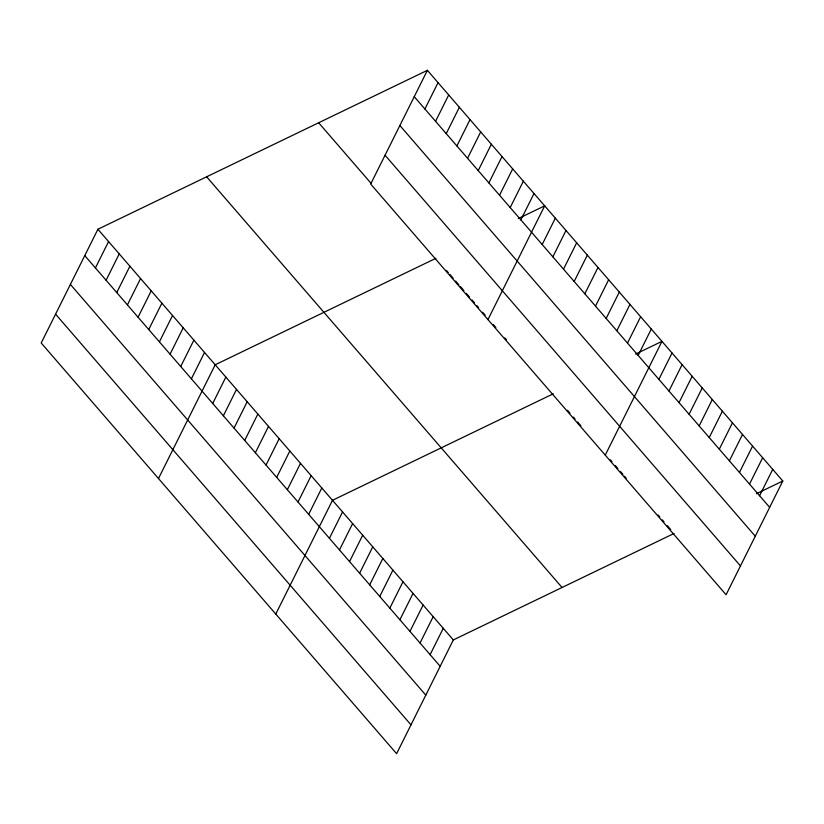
<?xml version="1.0" encoding="UTF-8"?>
<svg xmlns="http://www.w3.org/2000/svg" width="824" height="824" viewBox="0 0 824 824"><rect width="100%" height="100%" fill="white"/><g stroke="black" fill="none" stroke-linecap="round" stroke-linejoin="round"><path stroke-width="1.24" d="M427.388 70.318L370.676 184.061L726.088 594.753L782.8 481.01L427.388 70.318L97.912 229.247L41.2 342.99L396.612 753.682L453.324 639.939L674.073 533.458M95.43 267.934L108.572 241.566M106.09 280.253L119.233 253.885M116.751 292.572L129.904 266.204M127.421 304.89L140.564 278.533M138.082 317.219L151.225 290.851M148.742 329.538L161.885 303.17M159.403 341.857L172.546 315.489M170.063 354.176L183.216 327.808M180.724 366.495L193.877 340.137M191.395 378.824L204.537 352.456M158.486 478.517L215.198 364.774L435.947 258.293M212.716 403.461L225.858 377.093M223.376 415.78L236.519 389.412M234.037 428.099L247.19 401.731M244.707 440.428L257.85 414.06M424.906 109.005L438.049 82.637M255.368 452.747L268.511 426.379M435.566 121.324L448.709 94.956M266.028 465.066L279.171 438.698M446.227 133.643L459.37 107.275M276.689 477.384L289.832 451.016M456.887 145.961L470.041 119.593M287.349 489.703L300.502 463.335M467.558 158.28L480.701 131.912M298.01 502.022L311.163 475.664M478.219 170.599L491.362 144.241M308.681 514.351L321.824 487.983M488.879 182.928L502.022 156.56M275.772 614.055L332.484 500.302L553.234 393.821M499.54 195.247L512.683 168.879M329.415 538.309L342.557 511.941M339.478 549.938L352.621 523.58M510.2 207.566L523.353 181.198M349.551 561.577L362.694 535.209M520.861 219.884L534.014 193.516M359.625 573.216L372.767 546.848M487.963 319.588L544.674 205.845L518.317 218.556M369.688 584.855L382.83 558.487M542.192 244.532L555.335 218.164M379.761 596.483L392.904 570.115M552.852 256.851L565.995 230.483M389.834 608.122L402.977 581.754M563.513 269.17L576.656 242.802M399.898 619.761L413.051 593.393M574.174 281.489L587.327 255.121M409.971 631.4L423.114 605.032M584.844 293.808L597.987 267.45M420.044 643.029L433.187 616.661M595.505 306.137L608.648 279.769M430.107 654.668L443.261 628.3M606.165 318.455L619.308 292.087M616.826 330.774L629.969 304.406M627.486 343.093L640.639 316.725M638.147 355.412L651.3 329.054M605.249 455.116L661.96 341.373L635.603 354.083M658.881 379.37L672.034 353.012M668.954 391.009L682.097 364.641M679.028 402.648L692.17 376.28M689.091 414.287L702.244 387.919M699.164 425.915L712.307 399.547M709.237 437.554L722.38 411.186M719.301 449.193L732.454 422.825M729.374 460.822L742.517 434.464M739.447 472.461L752.59 446.093M749.51 484.1L762.664 457.732M759.584 495.739L772.727 469.371M756.442 493.72L782.8 481.01M414.245 96.676L769.657 507.368M399.867 125.516L755.278 536.208M385.055 155.221L740.467 565.923M318.661 122.766L371.15 183.412M446.608 270.612L448.246 272.507M449.894 274.402L453.169 278.193M455.631 281.036L458.917 284.826M460.554 286.721L463.83 290.512M466.291 293.354L469.577 297.145M472.039 299.988L474.5 302.83M476.952 305.673L478.6 307.568M482.699 312.306L485.161 315.159M493.36 324.635L495.821 327.478M504.844 337.902L506.482 339.797M567.499 410.301L570.012 413.215M573.37 417.088L575.049 419.035M577.572 421.94L580.93 425.823M610.296 459.761L611.975 461.697M615.332 465.57L617.846 468.485M620.369 471.39L622.882 474.305M624.561 476.241L626.24 478.178M658.129 515.031L659.808 516.967M662.321 519.882L664 521.819M667.358 525.691L670.715 529.574M206.639 176.8L562.05 587.491M97.912 229.247L453.324 639.939M84.769 255.615L440.181 666.307M70.39 284.445L425.802 695.137M55.579 314.16L410.991 724.852"/></g></svg>
